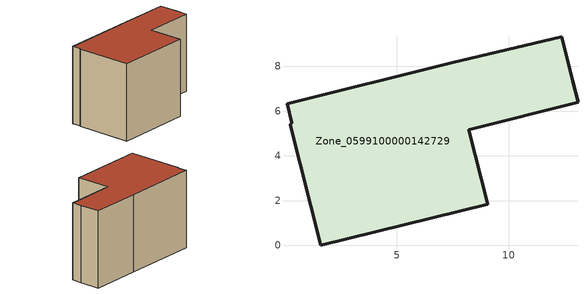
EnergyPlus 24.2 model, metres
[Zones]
Zone_0599100000142729
 floor ground (C_G): 0.31,5.48 0.09,6.33 7.46,8.16 12.37,9.33 12.88,7.35 13.11,6.4 8.22,5.17 9.07,1.83 1.6,0 0.23,5.39 z0
 wall outside (C_F): 13.11,6.4 12.88,7.35 12.37,9.33 7.46,8.16 0.09,6.33 0.31,5.48 0.23,5.39 1.6,0 9.07,1.83 8.22,5.17 13.11,6.4 z0:7.7
 roof outside (C_R): 0.09,6.33 0.31,5.48 0.23,5.39 1.6,0 9.07,1.83 8.22,5.17 13.11,6.4 12.88,7.35 12.37,9.33 7.46,8.16 z7.7
[BUILDING]
Pand.0599100000142729: North Axis=0; Terrain=City; Loads Convergence Tolerance Value=0.04; Temperature Convergence Tolerance Value=0.4; Solar Distribution=FullExterior; Maximum Number of Warmup Days=25; Minimum Number of Warmup Days=1
[Site:Location]
Rotterdam.The.Hague.AP_ZH_NLD Design_Conditions: Latitude=51.96; Longitude=4.45; Time Zone=1; Elevation=-4.5
[SITE:GROUNDTEMPERATURE:BUILDINGSURFACE]
18, 18, 18, 18, 18, 18, 18, 18, 18, 18, 18, 18
[MATERIAL] Thermal Absorptance=0.9; Solar Absorptance=0.7; Visible Absorptance=0.7
Name | Roughness | Thickness | Conductivity | Density | Specific Heat
G.TI.1965-1974 | MediumSmooth | 0.15 | 0.882353 | 540 | 1210
F.TI.1965-1974 | Rough | 0.3 | 0.697674 | 1920 | 840
R.TI.1965-1974 | MediumRough | 0.2 | 0.232558 | 1500 | 1000
[CONSTRUCTION]
C_G: G.TI.1965-1974
C_F: F.TI.1965-1974
C_R: R.TI.1965-1974
[ZONE]
Zone_0599100000142729: Type=1; Multiplier=1; Ceiling Height=Autocalculate; Volume=Autocalculate; Floor Area=autocalculate; Part of Total Floor Area=Yes
[ZONEINFILTRATION:DESIGNFLOWRATE]
Infil_Zone_0599100000142729: Zone or ZoneList or Space or SpaceList=Zone_0599100000142729; Schedule=AlwaysOn; Design Flow Rate Calculation Method=Flow/Area; Flow Rate per Floor Area=0.003; Constant Term Coefficient=1; Temperature Term Coefficient=0; Velocity Term Coefficient=0; Velocity Squared Term Coefficient=0
[HVACTEMPLATE:ZONE:IDEALLOADSAIRSYSTEM]
Zone_0599100000142729: Maximum Heating Supply Air Temperature=50; Minimum Cooling Supply Air Temperature=13; Maximum Heating Supply Air Humidity Ratio=0.0156; Minimum Cooling Supply Air Humidity Ratio=0.0077; Heating Limit=NoLimit; Cooling Limit=NoLimit; Dehumidification Control Type=ConstantSensibleHeatRatio; Cooling Sensible Heat Ratio=0.7; Dehumidification Setpoint=60; Humidification Control Type=None; Humidification Setpoint=30; Outdoor Air Method=None; Outdoor Air Flow Rate per Person=0.00944; Outdoor Air Flow Rate per Zone Floor Area=0; Outdoor Air Flow Rate per Zone=0; Demand Controlled Ventilation Type=None; Outdoor Air Economizer Type=NoEconomizer; Heat Recovery Type=None; Sensible Heat Recovery Effectiveness=0.7; Latent Heat Recovery Effectiveness=0.65
[ZONECONTROL:THERMOSTAT]
ThermostatControl_Zone_0599100000142729: Zone or ZoneList=Zone_0599100000142729; Control Type Schedule=DualSetpointControlType; Control 1=Thermostat_Zone_0599100000142729; Temperature Difference Between Cutout And Setpoint=0
[THERMOSTATSETPOINT:DUALSETPOINT]
Thermostat_Zone_0599100000142729: Heating Setpoint Temperature Schedule=HeatingSetpoint_Zone_0599100000142729; Cooling Setpoint Temperature Schedule=CoolingSetpoint_Zone_0599100000142729
[SCHEDULE:COMPACT]
HeatingSetpoint_Zone_0599100000142729: Through: 12/31, For: AllDays, Until: 24:00, 21
CoolingSetpoint_Zone_0599100000142729: Through: 12/31, For: AllDays, Until: 24:00, 24
DualSetpointControlType: Through: 12/31, For: AllDays, Until: 24:00, 4
AlwaysOn: Through: 12/31, For: AllDays, Until: 24:00, 1
